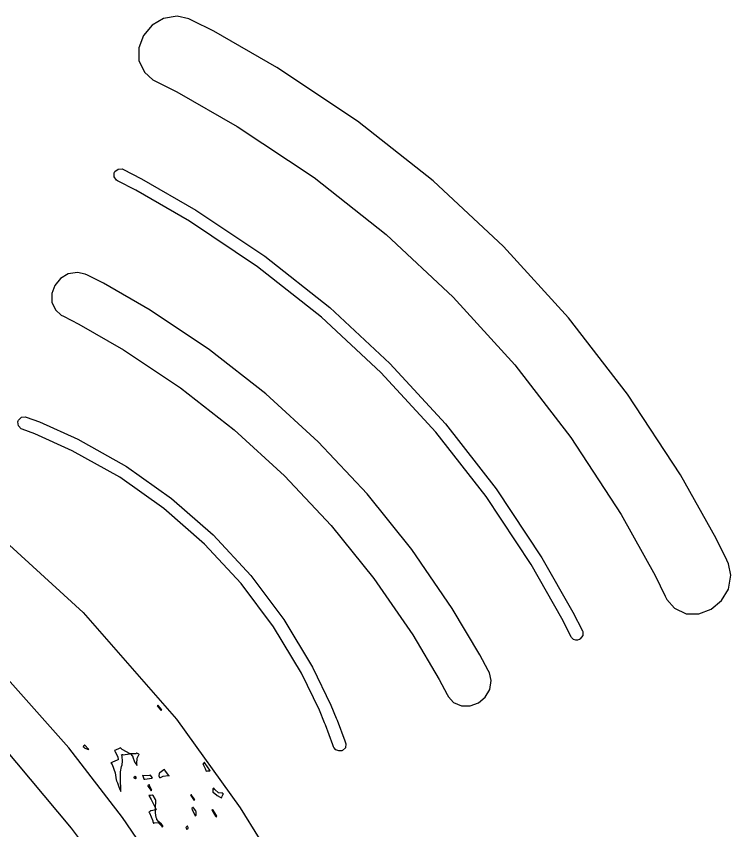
# Model space of a CAD drawing. Extents: x 46 to 308, y 59 to 295.
# Drawn here: x 249.1 to 308.1, y 227.5 to 294.7 of the extents above; entities that cross this region are included whole.
import ezdxf

# ---------------------------------------------------------------- set-up
doc = ezdxf.new("R2010")
doc.units = 0
doc.header["$MEASUREMENT"] = 0

msp = doc.modelspace()

# ---------------------------------------------------------------- linework, layer by layer
at = {"color": 7}
for points in [[(260.667, 289.348), (262.374, 288.49), (267.36, 285.636), (273.691, 281.418), (279.634, 276.72), (285.167, 271.564), (290.263, 265.979), (294.898, 259.985), (299.045, 253.609), (301.844, 248.593), (302.683, 246.874), (302.817, 246.601), (303.445, 245.89), (304.409, 245.433), (305.456, 245.431), (306.466, 245.816), (307.322, 246.519), (307.902, 247.469), (308.088, 248.599), (307.901, 249.556), (307.763, 249.837), (306.882, 251.634), (303.946, 256.879), (299.581, 263.561), (294.7, 269.854), (289.334, 275.728), (283.513, 281.149), (277.268, 286.088), (270.63, 290.513), (265.417, 293.497), (263.631, 294.393), (263.351, 294.535), (262.402, 294.732), (261.277, 294.559), (260.327, 293.988), (259.623, 293.142), (259.232, 292.136), (259.23, 291.09), (259.684, 290.121), (260.393, 289.486), (260.667, 289.348)], [(295.381, 243.24), (295.313, 243.24), (295.111, 243.316), (294.939, 243.479), (294.922, 243.523), (294.156, 245.041), (291.621, 249.479), (287.891, 255.109), (283.752, 260.4), (279.218, 265.333), (274.306, 269.893), (269.03, 274.063), (263.409, 277.825), (258.975, 280.39), (257.458, 281.164), (257.395, 281.2), (257.201, 281.478), (257.183, 281.809), (257.211, 281.869), (257.245, 281.932), (257.522, 282.126), (257.854, 282.144), (257.917, 282.116), (259.454, 281.332), (263.945, 278.734), (269.641, 274.924), (274.983, 270.701), (279.96, 266.083), (284.55, 261.089), (288.738, 255.735), (292.506, 250.038), (295.067, 245.553), (295.84, 244.016), (295.874, 243.955), (295.874, 243.625), (295.662, 243.346), (295.592, 243.31), (295.582, 243.294), (295.431, 243.24), (295.381, 243.24)], [(253.012, 269.981), (254.276, 269.333), (257.97, 267.196), (262.675, 264.061), (267.109, 260.593), (271.26, 256.806), (275.107, 252.713), (278.639, 248.332), (281.839, 243.676), (284.026, 240.014), (284.692, 238.76), (284.786, 238.581), (285.218, 238.117), (285.875, 237.819), (286.581, 237.823), (287.257, 238.082), (287.824, 238.548), (288.203, 239.178), (288.315, 239.922), (288.174, 240.552), (288.079, 240.735), (287.386, 242.044), (285.108, 245.864), (281.766, 250.731), (278.073, 255.319), (274.046, 259.606), (269.706, 263.573), (265.07, 267.203), (260.157, 270.474), (256.305, 272.696), (254.988, 273.367), (254.799, 273.461), (254.161, 273.593), (253.409, 273.474), (252.775, 273.09), (252.306, 272.522), (252.049, 271.847), (252.05, 271.146), (252.356, 270.498), (252.829, 270.074), (253.012, 269.981)], [(275.802, 234.104), (275.726, 234.104), (275.501, 234.202), (275.325, 234.404), (275.307, 234.457), (275.253, 234.625), (274.628, 236.273), (274.567, 236.431), (274.145, 237.477), (272.663, 240.523), (270.356, 244.362), (267.674, 247.924), (264.644, 251.183), (261.294, 254.113), (257.649, 256.687), (253.74, 258.881), (250.647, 260.277), (249.59, 260.667), (249.519, 260.695), (249.286, 260.937), (249.246, 261.268), (249.273, 261.338), (249.3, 261.41), (249.554, 261.643), (249.881, 261.682), (249.943, 261.655), (251.026, 261.255), (254.194, 259.825), (258.2, 257.578), (261.932, 254.938), (265.363, 251.937), (268.465, 248.598), (271.21, 244.948), (273.571, 241.014), (275.088, 237.892), (275.519, 236.82), (275.59, 236.653), (276.233, 234.942), (276.295, 234.774), (276.321, 234.703), (276.281, 234.372), (276.049, 234.13), (275.978, 234.104), (275.96, 234.114), (275.84, 234.104), (275.802, 234.104)], [(260.809, 237.878), (260.799, 237.87), (260.754, 237.842), (260.739, 237.842), (260.773, 237.808), (261.02, 237.491), (261.056, 237.455), (261.064, 237.465), (261.109, 237.49), (261.126, 237.49), (261.09, 237.526), (260.843, 237.834), (260.809, 237.878)], [(254.776, 234.597), (254.758, 234.589), (254.652, 234.501), (254.635, 234.491), (254.643, 234.483), (254.732, 234.395), (254.742, 234.385), (254.776, 234.341), (255.066, 234.228), (255.094, 234.244), (255.058, 234.28), (254.81, 234.563), (254.776, 234.597)], [(259.045, 233.928), (258.973, 233.875), (258.506, 233.875), (257.863, 234.228), (257.704, 234.351), (257.651, 234.334), (257.255, 234.156), (257.211, 234.138), (257.281, 234.033), (257.496, 233.619), (257.518, 233.381), (257.492, 233.363), (257.438, 233.346), (257.043, 233.168), (256.999, 233.15), (256.989, 233.142), (256.944, 233.116), (256.928, 233.116), (257.033, 232.984), (257.289, 232.288), (257.369, 231.731), (257.387, 231.669), (257.395, 231.635), (257.456, 231.468), (257.576, 231.159), (257.689, 230.876), (257.74, 230.753), (257.74, 230.753), (257.74, 230.753), (257.736, 231.016), (257.712, 231.638), (257.729, 232.374), (257.787, 232.836), (257.845, 232.974), (257.853, 232.992), (257.893, 233.236), (257.845, 233.671), (257.81, 233.785), (257.818, 233.795), (257.864, 233.821), (257.881, 233.821), (257.941, 233.795), (258.472, 233.857), (258.516, 233.892), (258.532, 233.866), (258.7, 233.673), (258.727, 233.645), (258.745, 233.593), (258.885, 233.204), (258.903, 233.15), (258.921, 233.124), (259.062, 232.931), (259.079, 232.904), (259.07, 233.036), (259.102, 233.522), (259.22, 233.795), (259.256, 233.821), (259.22, 233.831), (259.053, 233.919), (259.045, 233.928)], [(261.338, 232.587), (261.294, 232.552), (260.959, 232.304), (260.915, 232.268), (260.897, 232.252), (260.892, 232.066), (260.934, 231.915), (260.949, 231.915), (261.022, 231.915), (261.244, 232.013), (261.645, 232.076), (261.725, 232.058), (261.689, 232.111), (261.382, 232.534), (261.338, 232.587)], [(264.654, 233.15), (264.636, 233.142), (264.53, 233.055), (264.513, 233.046), (264.547, 232.993), (264.706, 232.666), (264.796, 232.445), (264.796, 232.445), (264.796, 232.445), (264.9, 232.459), (265.077, 232.454), (265.113, 232.445), (265.077, 232.517), (264.91, 232.799), (264.706, 233.08), (264.654, 233.15)], [(258.939, 232.022), (258.921, 232.013), (258.815, 231.925), (258.798, 231.915), (258.807, 231.907), (258.893, 231.821), (258.903, 231.811), (258.921, 231.821), (259.027, 231.907), (259.045, 231.915), (259.018, 231.915), (258.947, 232.005), (258.939, 232.022)], [(260.174, 232.128), (260.13, 232.093), (259.599, 232.066), (259.538, 232.092), (259.547, 232.058), (259.635, 231.803), (259.644, 231.775), (259.723, 231.767), (260.314, 231.855), (260.35, 231.881), (260.332, 231.909), (260.19, 232.102), (260.174, 232.128)], [(260.103, 231.316), (260.085, 231.308), (259.97, 231.22), (259.961, 231.21), (259.988, 231.176), (260.216, 230.858), (260.244, 230.823), (260.252, 230.832), (260.298, 230.857), (260.314, 230.857), (260.296, 230.875), (260.12, 231.255), (260.103, 231.316)], [(266.135, 230.646), (266.081, 230.612), (265.809, 230.642), (265.5, 230.937), (265.429, 231.033), (265.42, 231.025), (265.374, 230.999), (265.359, 230.999), (265.35, 230.973), (265.325, 230.808), (265.325, 230.753), (265.341, 230.718), (265.464, 230.61), (265.708, 230.44), (265.943, 230.302), (266.055, 230.25), (266.065, 230.258), (266.078, 230.258), (266.121, 230.386), (266.189, 230.532), (266.207, 230.54), (266.207, 230.54), (266.143, 230.63), (266.135, 230.646)], [(260.386, 230.47), (260.368, 230.462), (260.2, 230.44), (260.067, 230.434), (260.067, 230.434), (260.067, 230.434), (260.248, 230.091), (260.587, 229.43), (260.667, 229.27), (260.623, 229.261), (260.254, 229.175), (260.21, 229.165), (260.192, 229.157), (260.076, 229.068), (260.067, 229.059), (260.112, 228.998), (260.376, 228.353), (260.386, 228.283), (260.394, 228.275), (260.446, 228.159), (260.456, 228.141), (260.517, 228.185), (260.821, 228.195), (261.108, 227.922), (261.162, 227.824), (261.17, 227.834), (261.222, 227.886), (261.232, 227.894), (261.222, 227.912), (261.134, 228.027), (261.126, 228.035), (261.09, 228.063), (260.875, 228.253), (260.711, 228.46), (260.703, 228.494), (260.663, 228.619), (260.606, 229.011), (260.601, 229.496), (260.627, 229.869), (260.641, 230.029), (260.633, 230.047), (260.605, 230.101), (260.412, 230.436), (260.386, 230.47)], [(263.561, 230.504), (263.551, 230.496), (263.504, 230.47), (263.489, 230.47), (263.515, 230.426), (263.744, 230.091), (263.772, 230.047), (263.78, 230.057), (263.826, 230.081), (263.842, 230.081), (263.816, 230.125), (263.587, 230.47), (263.561, 230.504)], [(263.737, 229.446), (263.719, 229.438), (263.604, 229.351), (263.595, 229.342), (263.621, 229.279), (263.85, 228.802), (263.878, 228.74), (263.886, 228.75), (263.931, 228.776), (263.948, 228.776), (263.974, 228.794), (263.974, 229.085), (263.948, 229.129), (263.93, 229.165), (263.754, 229.412), (263.737, 229.446)], [(265.325, 229.27), (265.315, 229.261), (265.268, 229.235), (265.253, 229.235), (265.287, 229.183), (265.57, 228.724), (265.606, 228.67), (265.614, 228.68), (265.661, 228.706), (265.678, 228.706), (265.642, 228.768), (265.359, 229.217), (265.325, 229.27)], [(263.242, 227.894), (263.224, 227.886), (263.119, 227.798), (263.102, 227.788), (263.11, 227.78), (263.163, 227.666), (263.172, 227.648), (263.189, 227.657), (263.295, 227.746), (263.313, 227.754), (263.313, 227.79), (263.251, 227.886), (263.242, 227.894)]]:
    msp.add_lwpolyline(points, close=True, dxfattribs=at)
for points in [[(219.374, 234.907), (234.694, 258.137), (236.221, 260.456), (238.74, 258.831), (245.956, 253.422), (254.64, 245.543), (262.348, 236.723), (267.601, 229.42), (269.169, 226.872)], [(261.029, 224.033), (257.894, 228.618), (253.448, 234.377), (248.598, 239.806), (244.649, 243.725), (243.276, 244.968), (243.093, 244.763), (242.543, 244.143), (241.917, 243.439), (241.29, 242.741), (240.742, 242.136), (240.558, 241.935), (241.881, 240.736), (248.015, 234.479), (253.638, 227.746), (254.706, 226.307)]]:
    msp.add_lwpolyline(points, dxfattribs=at)

doc.saveas('drawing.dxf')
